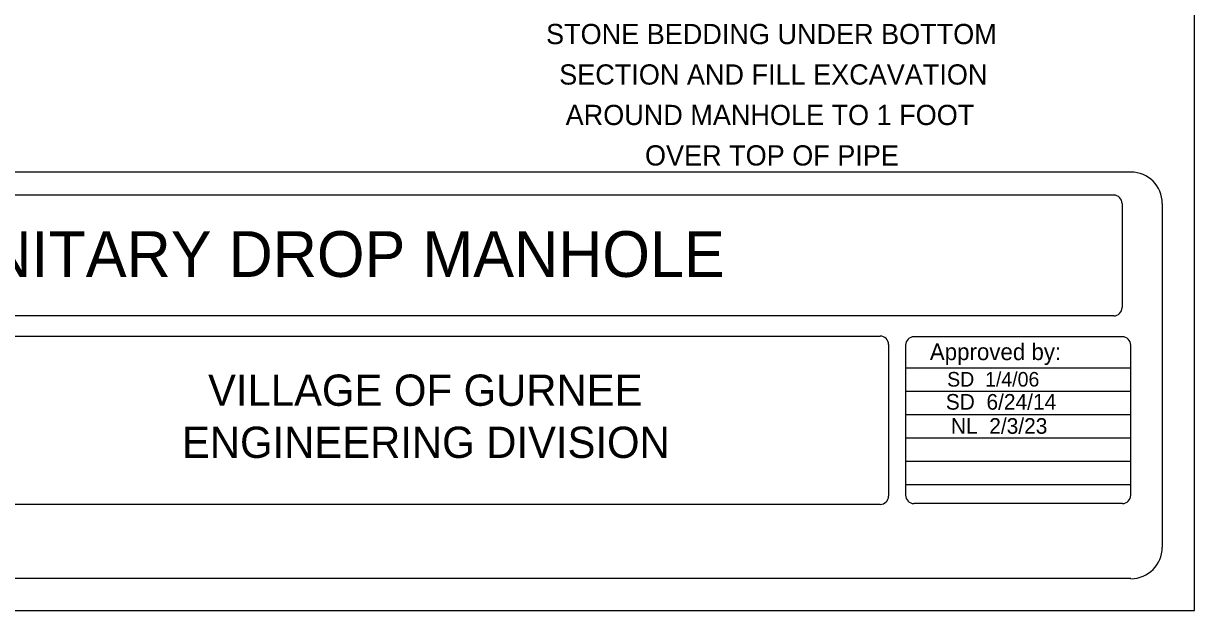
# Model space of a CAD drawing. Extents: x -884 to -799, y 1719 to 1829.
# Drawn here: x -855 to -798.8, y 1718.7 to 1746.8 of the extents above; entities that cross this region are included whole.
import ezdxf

# ---------------------------------------------------------------- set-up
doc = ezdxf.new("R2010")
doc.units = 0
for name, color, linetype in [('1', 7, 'Continuous'), ('Level 38', 7, 'Continuous'), ('Level 5', 7, 'Continuous')]:
    doc.layers.add(name, color=color, linetype=linetype)

msp = doc.modelspace()

# ---------------------------------------------------------------- linework, layer by layer
at = {"layer": '1'}
for p, q in [((-801.844, 1739.712), (-880.523, 1739.712)), ((-802.669, 1738.612), (-879.773, 1738.612)), ((-802.269, 1738.212), (-802.269, 1733.212)), ((-800.344, 1738.212), (-800.344, 1721.712)), ((-802.669, 1732.812), (-879.773, 1732.812)), ((-857.921, 1731.847), (-813.873, 1731.847)), ((-813.473, 1731.447), (-813.473, 1724.176)), ((-812.653, 1731.412), (-812.653, 1724.212)), ((-802.253, 1731.812), (-812.253, 1731.812)), ((-801.853, 1724.212), (-801.853, 1731.412)), ((-801.853, 1730.312), (-812.653, 1730.312)), ((-801.853, 1729.192), (-812.653, 1729.192)), ((-801.853, 1728.072), (-812.653, 1728.072)), ((-801.853, 1726.952), (-812.653, 1726.952)), ((-801.853, 1725.832), (-812.653, 1725.832)), ((-801.853, 1724.712), (-812.653, 1724.712)), ((-813.873, 1723.776), (-857.921, 1723.776)), ((-802.253, 1723.812), (-812.253, 1723.812)), ((-801.844, 1720.212), (-880.495, 1720.212))]:
    msp.add_line(p, q, dxfattribs=at)
msp.add_lwpolyline([(-883.789, 1718.681), (-798.789, 1718.681), (-798.789, 1828.681), (-883.789, 1828.681)], close=True, dxfattribs=at)
for centre, radius, start, end in [((-801.844, 1738.211), 1.5, 0, 90), ((-802.669, 1738.211), 0.4, 0, 90), ((-802.669, 1733.211), 0.4, 270, 360), ((-813.873, 1731.446), 0.4, 360, 90), ((-812.253, 1731.411), 0.4, 90, 180), ((-802.253, 1731.411), 0.4, 360, 90), ((-813.873, 1724.175), 0.4, 270, 0), ((-812.253, 1724.211), 0.4, 180, 270), ((-802.253, 1724.211), 0.4, 270, 0), ((-801.844, 1721.711), 1.5, 270, 360)]:
    msp.add_arc(centre, radius, start, end, dxfattribs=at)

# ---------------------------------------------------------------- texts
for s, height, p in [('STONE BEDDING UNDER BOTTOM', 0.9702, (-829.906, 1745.849)), ('SECTION AND FILL EXCAVATION', 0.9702, (-829.275, 1743.909)), ('AROUND MANHOLE TO 1 FOOT', 0.9702, (-828.966, 1741.968)), ('OVER TOP OF PIPE', 0.9702, (-825.159, 1740.028)), ('SANITARY DROP MANHOLE', 2.19468, (-860.631, 1734.684)), ('Approved by:', 0.79999, (-811.493, 1730.693)), ('VILLAGE OF GURNEE', 1.5, (-846.123, 1728.502)), ('ENGINEERING DIVISION', 1.5, (-847.376, 1726.002))]:
    msp.add_text(s, height=height, dxfattribs=at).set_placement(p)
at = {"layer": 'Level 38'}
for s, p in [('SD  6/24/14', (-810.725, 1728.317)), ('NL  2/3/23', (-810.48, 1727.16))]:
    msp.add_text(s, height=0.75, dxfattribs=at).set_placement(p)
at = {"layer": 'Level 5'}
msp.add_text('SD  1/4/06', height=0.7, dxfattribs=at).set_placement((-810.661, 1729.424))

doc.saveas('drawing.dxf')
